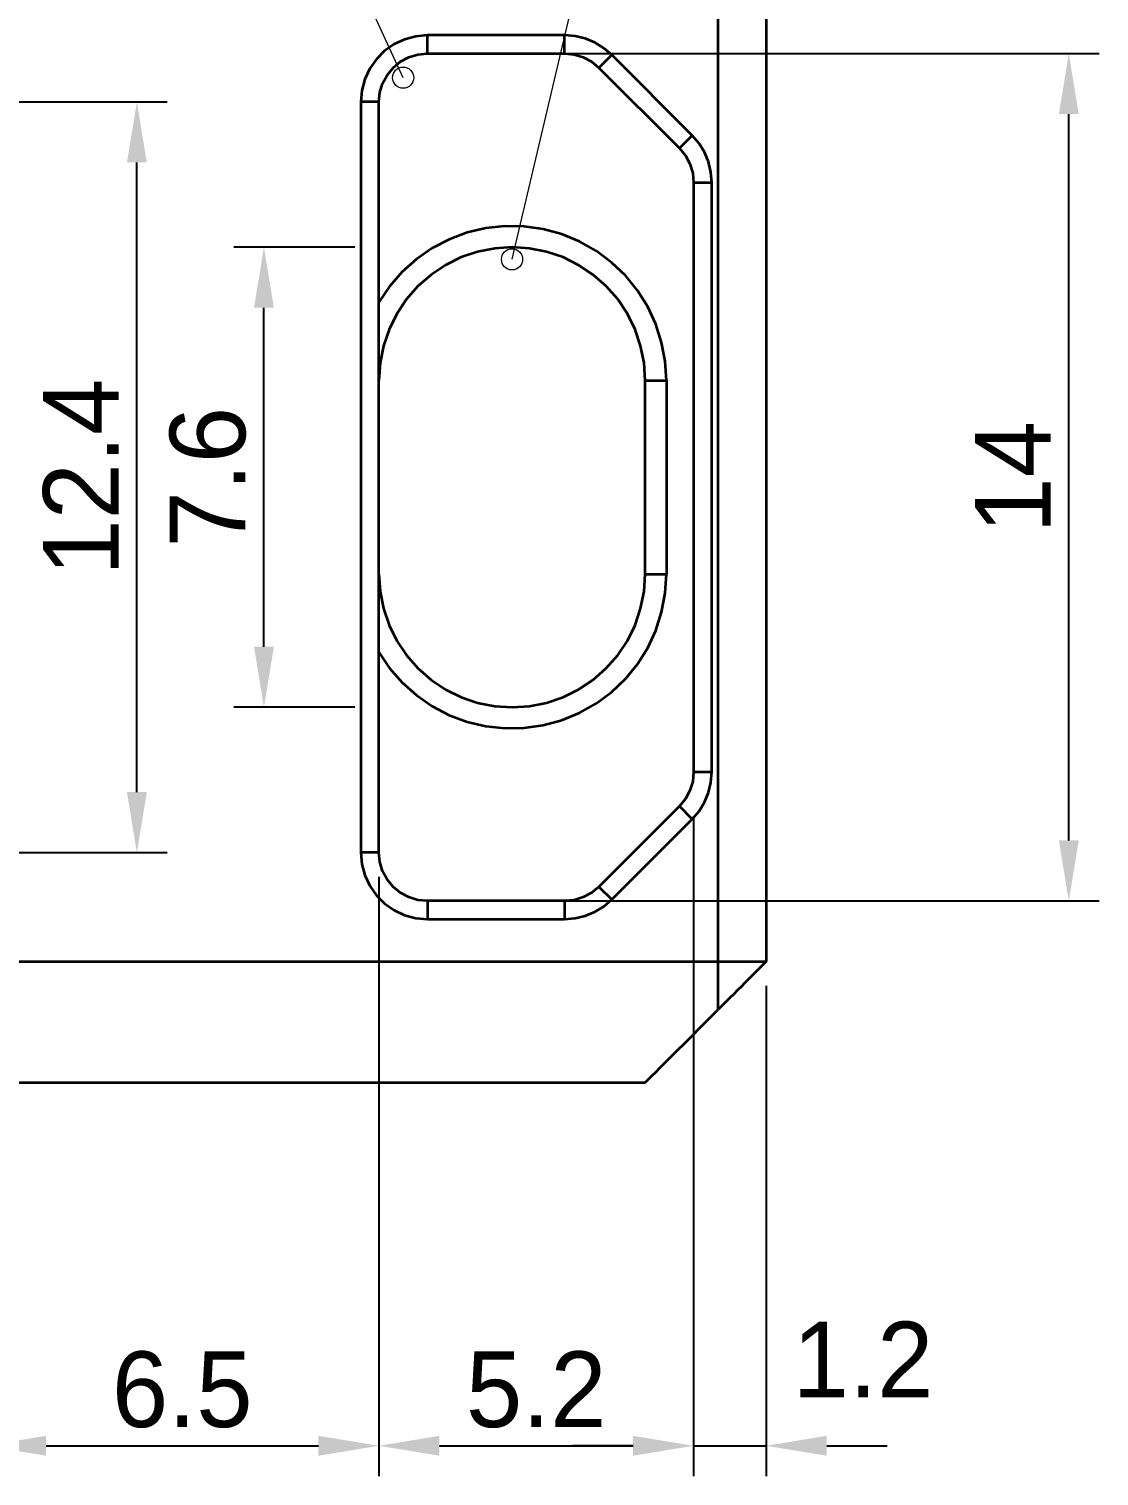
# Model space of a CAD drawing. Header units: millimetres. Extents: x 0 to 420, y 0 to 297.
# Drawn here: x 192.43 to 227.8, y 213 to 260.81 of the extents above; entities that cross this region are included whole.
import ezdxf

# ---------------------------------------------------------------- set-up
doc = ezdxf.new("R2010")
doc.units = ezdxf.units.MM
doc.layers.add('DIM', color=5, linetype='Continuous', lineweight=13)
doc.layers.add('VISIBLE', color=7, linetype='Continuous', lineweight=35)
doc.dimstyles.new('AUR', dxfattribs={"dimtxt": 2.5, "dimasz": 2, "dimexe": 1, "dimexo": 0.8, "dimgap": 0.6, "dimtad": 1, "dimdec": 3, "dimlfac": 0.5, "dimdsep": 46, "dimcen": 2.5, "dimclrd": 5, "dimclre": 5, "dimclrt": 7, "dimazin": 3, "dimtfac": 1, "dimtmove": 0, "dimatfit": 3})

msp = doc.modelspace()

# ---------------------------------------------------------------- linework, layer by layer
at = {"layer": 'DIM'}
for p, q in [((204.8, 259.2), (199.8896, 269.8393)), ((208.4, 253.2), (211.8045, 267.6691))]:
    msp.add_line(p, q, dxfattribs=at)
for centre in [(204.8, 259.2), (208.4, 253.2)]:
    msp.add_circle(centre, 0.35, dxfattribs=at)
at = {"layer": 'VISIBLE'}
for points in [[(215.2, 262), (215.2, 230)], [(216.8, 262), (216.8, 230)], [(205.6, 260.6), (205.218, 260.5666), (204.8476, 260.4673), (204.5, 260.3053), (204.1859, 260.0853), (203.9147, 259.8141), (203.6947, 259.5), (203.5327, 259.1524), (203.4334, 258.782), (203.4, 258.4)], [(210.1373, 260.6), (205.6, 260.6)], [(205.6, 260), (205.6, 260.6)], [(211.6929, 259.9556), (211.4304, 260.1798), (211.136, 260.3602), (210.8171, 260.4923), (210.4814, 260.5729), (210.1373, 260.6)], [(210.1373, 260), (210.1373, 260.6)], [(204, 258.4), (204.0307, 258.7121), (204.1218, 259.0123), (204.2696, 259.2889), (204.4686, 259.5314), (204.7111, 259.7304), (204.9877, 259.8782), (205.2879, 259.9693), (205.6, 260)], [(205.6, 260), (210.1373, 260)], [(210.1373, 260), (210.4494, 259.9693), (210.7496, 259.8782), (211.0262, 259.7304), (211.2686, 259.5314)], [(211.2686, 259.5314), (211.6929, 259.9556)], [(214.3556, 257.2929), (211.6929, 259.9556)], [(211.2686, 259.5314), (213.9314, 256.8686)], [(203.4, 258.4), (203.4, 233.6)], [(204, 258.4), (203.4, 258.4)], [(204, 233.6), (204, 258.4)], [(213.9314, 256.8686), (214.3556, 257.2929)], [(215, 255.7373), (214.9729, 256.0814), (214.8923, 256.4171), (214.7602, 256.736), (214.5798, 257.0304), (214.3556, 257.2929)], [(213.9314, 256.8686), (214.1304, 256.6262), (214.2782, 256.3496), (214.3693, 256.0494), (214.4, 255.7373)], [(214.4, 255.7373), (214.4, 236.2627)], [(214.4, 255.7373), (215, 255.7373)], [(215, 236.2627), (215, 255.7373)], [(213.5, 249.2), (213.4606, 249.8326), (213.3431, 250.4554), (213.1492, 251.0588), (212.882, 251.6335), (212.5455, 252.1707), (212.145, 252.6619), (211.6867, 253.0997), (211.1776, 253.4772), (210.6256, 253.7887), (210.0393, 254.0294), (209.4276, 254.1954), (208.8001, 254.2843), (208.1664, 254.2946), (207.5362, 254.2263), (206.9195, 254.0804), (206.3256, 253.859), (205.7637, 253.5658), (205.2425, 253.2051), (204.7702, 252.7825), (204.3538, 252.3046), (204, 251.7788)], [(212.8, 249.2), (212.7624, 249.7743), (212.6501, 250.3388), (212.4651, 250.8838), (212.2105, 251.4), (211.8908, 251.8786), (211.5113, 252.3113), (211.0786, 252.6908), (210.6, 253.0105), (210.0838, 253.2651), (209.5388, 253.4501), (208.9743, 253.5624), (208.4, 253.6), (207.8257, 253.5624), (207.2612, 253.4501), (206.7162, 253.2651), (206.2, 253.0105), (205.7214, 252.6908), (205.2887, 252.3113), (204.9092, 251.8786), (204.5895, 251.4), (204.3349, 250.8838), (204.1499, 250.3388), (204.0376, 249.7743), (204, 249.2)], [(212.8, 242.8), (212.8, 249.2)], [(212.8, 249.2), (213.5, 249.2)], [(213.5, 249.2), (213.5, 242.8)], [(204, 242.8), (204.0376, 242.2257), (204.1499, 241.6612), (204.3349, 241.1162), (204.5895, 240.6), (204.9092, 240.1214), (205.2887, 239.6887), (205.7214, 239.3092), (206.2, 238.9895), (206.7162, 238.7349), (207.2612, 238.5499), (207.8257, 238.4376), (208.4, 238.4), (208.9743, 238.4376), (209.5388, 238.5499), (210.0838, 238.7349), (210.6, 238.9895), (211.0786, 239.3092), (211.5113, 239.6887), (211.8908, 240.1214), (212.2105, 240.6), (212.4651, 241.1162), (212.6501, 241.6612), (212.7624, 242.2257), (212.8, 242.8)], [(204, 240.2212), (204.3538, 239.6954), (204.7702, 239.2175), (205.2425, 238.7949), (205.7637, 238.4342), (206.3256, 238.141), (206.9195, 237.9196), (207.5362, 237.7737), (208.1664, 237.7054), (208.8001, 237.7157), (209.4276, 237.8046), (210.0393, 237.9706), (210.6256, 238.2113), (211.1776, 238.5228), (211.6867, 238.9003), (212.145, 239.3381), (212.5455, 239.8293), (212.882, 240.3665), (213.1492, 240.9412), (213.3431, 241.5446), (213.4606, 242.1674), (213.5, 242.8)], [(212.8, 242.8), (213.5, 242.8)], [(214.4, 236.2627), (214.3693, 235.9506), (214.2782, 235.6504), (214.1304, 235.3738), (213.9314, 235.1314)], [(214.3556, 234.7071), (214.5798, 234.9696), (214.7602, 235.264), (214.8923, 235.5829), (214.9729, 235.9186), (215, 236.2627)], [(214.4, 236.2627), (215, 236.2627)], [(213.9314, 235.1314), (211.2686, 232.4686)], [(213.9314, 235.1314), (214.3556, 234.7071)], [(211.6929, 232.0444), (214.3556, 234.7071)], [(203.4, 233.6), (203.4334, 233.218), (203.5327, 232.8476), (203.6947, 232.5), (203.9147, 232.1859), (204.1859, 231.9147), (204.5, 231.6947), (204.8476, 231.5327), (205.218, 231.4334), (205.6, 231.4)], [(204, 233.6), (203.4, 233.6)], [(205.6, 232), (205.2879, 232.0307), (204.9877, 232.1218), (204.7111, 232.2696), (204.4686, 232.4686), (204.2696, 232.7111), (204.1218, 232.9877), (204.0307, 233.2879), (204, 233.6)], [(211.2686, 232.4686), (211.0262, 232.2696), (210.7496, 232.1218), (210.4494, 232.0307), (210.1373, 232)], [(211.2686, 232.4686), (211.6929, 232.0444)], [(210.1373, 232), (205.6, 232)], [(205.6, 232), (205.6, 231.4)], [(210.1373, 231.4), (210.4814, 231.4271), (210.8171, 231.5077), (211.136, 231.6398), (211.4304, 231.8202), (211.6929, 232.0444)], [(210.1373, 232), (210.1373, 231.4)], [(205.6, 231.4), (210.1373, 231.4)], [(36.4, 230), (215.2, 230)], [(215.2, 230), (215.2, 229.8824), (215.2, 229.765), (215.2, 229.6477), (215.2, 229.5308), (215.2, 229.4142), (215.2, 229.2982), (215.2, 229.1828), (215.2, 229.068), (215.2, 228.9541), (215.2, 228.8411), (215.2, 228.7291), (215.2, 228.6182), (215.2, 228.5084), (215.2, 228.4)], [(216.8, 230), (216.7079, 229.9079), (216.6123, 229.8123), (216.5134, 229.7134), (216.411, 229.611), (216.3052, 229.5052), (216.1961, 229.3961), (216.0835, 229.2835), (215.9675, 229.1675), (215.8481, 229.0481), (215.7253, 228.9253), (215.5991, 228.7991), (215.4695, 228.6695), (215.3364, 228.5364), (215.2, 228.4)], [(215.2, 230), (216.8, 230)], [(212.8, 226), (212.8137, 226.0137), (212.8547, 226.0547), (212.9228, 226.1228), (213.0174, 226.2174), (213.138, 226.338), (213.2836, 226.4836), (213.4534, 226.6534), (213.646, 226.846), (213.8603, 227.0603), (214.0948, 227.2948), (214.3477, 227.5477), (214.6175, 227.8175), (214.9023, 228.1023), (215.2, 228.4)], [(36.4, 226), (212.8, 226)]]:
    msp.add_lwpolyline(points, dxfattribs=at)

# ---------------------------------------------------------------- dimensions: what is measured, and where the dimension line sits
at = {"layer": 'DIM'}
for base, p1, p2 in [((226.8, 232), (208.4, 232), (208.4, 260)), ((196, 233.6), (187, 233.6), (187, 258.4)), ((200.2, 238.4), (204, 238.4), (204, 253.6))]:
    msp.add_linear_dim(base=base, p1=p1, p2=p2, angle=90, dimstyle='AUR', dxfattribs=at).render()
for base, p1, p2 in [((191, 214), (191, 237.6), (204, 233.6)), ((204, 214), (204, 233.6), (214.4, 235.6))]:
    msp.add_linear_dim(base=base, p1=p1, p2=p2, dimstyle='AUR', dxfattribs=at).render()
msp.add_linear_dim(base=(214.4, 214), p1=(214.4, 235.6), p2=(216.8, 230), location=(220, 216.85), dimstyle='AUR', override={"dimtmove": 2}, dxfattribs=at).render()

doc.saveas('drawing.dxf')
